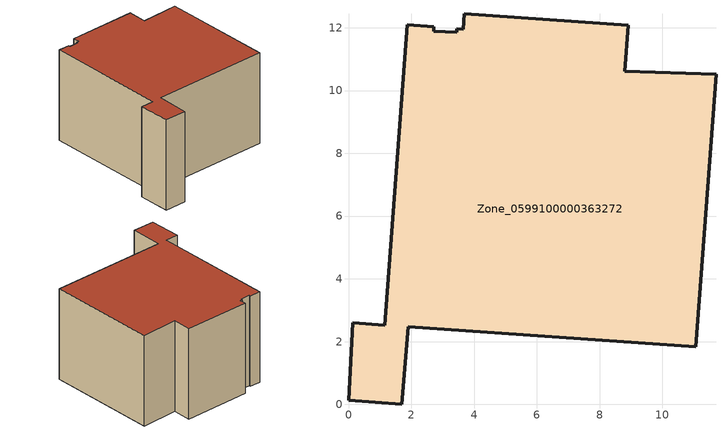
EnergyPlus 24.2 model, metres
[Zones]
Zone_0599100000363272
 floor ground (C_G): 1.69,0 0,0.13 0.14,2.6 1.16,2.53 1.87,12.09 2.72,12.03 2.71,11.89 3.46,11.86 3.46,11.97 3.66,11.96 3.69,12.45 8.91,12.07 8.8,10.62 11.71,10.52 11.07,1.83 1.91,2.47 z0
 wall outside (C_F): 1.16,2.53 0.14,2.6 0,0.13 1.69,0 1.91,2.47 11.07,1.83 11.71,10.52 8.8,10.62 8.91,12.07 3.69,12.45 3.66,11.96 3.46,11.97 3.46,11.86 2.71,11.89 2.72,12.03 1.87,12.09 1.16,2.53 z0:7.16
 roof outside (C_R): 2.71,11.89 2.72,12.03 1.87,12.09 1.16,2.53 0.14,2.6 0,0.13 1.69,0 1.91,2.47 11.07,1.83 11.71,10.52 8.8,10.62 8.91,12.07 3.69,12.45 3.66,11.96 3.46,11.97 3.46,11.86 z7.16
[BUILDING]
Pand.0599100000363272: North Axis=0; Terrain=City; Loads Convergence Tolerance Value=0.04; Temperature Convergence Tolerance Value=0.4; Solar Distribution=FullExterior; Maximum Number of Warmup Days=25; Minimum Number of Warmup Days=1
[Site:Location]
Rotterdam.The.Hague.AP_ZH_NLD Design_Conditions: Latitude=51.96; Longitude=4.45; Time Zone=1; Elevation=-4.5
[SITE:GROUNDTEMPERATURE:BUILDINGSURFACE]
18, 18, 18, 18, 18, 18, 18, 18, 18, 18, 18, 18
[MATERIAL] Thermal Absorptance=0.9; Solar Absorptance=0.7; Visible Absorptance=0.7
Name | Roughness | Thickness | Conductivity | Density | Specific Heat
G.TI.1992-2005 | MediumSmooth | 0.15 | 0.06 | 540 | 1210
F.TI.1992-2005 | Rough | 0.3 | 0.12 | 1920 | 840
R.TI.1992-2005 | MediumRough | 0.2 | 0.08 | 1500 | 1000
[CONSTRUCTION]
C_G: G.TI.1992-2005
C_F: F.TI.1992-2005
C_R: R.TI.1992-2005
[ZONE]
Zone_0599100000363272: Type=1; Multiplier=1; Ceiling Height=Autocalculate; Volume=Autocalculate; Floor Area=autocalculate; Part of Total Floor Area=Yes
[ZONEINFILTRATION:DESIGNFLOWRATE]
Infil_Zone_0599100000363272: Zone or ZoneList or Space or SpaceList=Zone_0599100000363272; Schedule=AlwaysOn; Design Flow Rate Calculation Method=Flow/Area; Flow Rate per Floor Area=0.0015; Constant Term Coefficient=1; Temperature Term Coefficient=0; Velocity Term Coefficient=0; Velocity Squared Term Coefficient=0
[HVACTEMPLATE:ZONE:IDEALLOADSAIRSYSTEM]
Zone_0599100000363272: Maximum Heating Supply Air Temperature=50; Minimum Cooling Supply Air Temperature=13; Maximum Heating Supply Air Humidity Ratio=0.0156; Minimum Cooling Supply Air Humidity Ratio=0.0077; Heating Limit=NoLimit; Cooling Limit=NoLimit; Dehumidification Control Type=ConstantSensibleHeatRatio; Cooling Sensible Heat Ratio=0.7; Dehumidification Setpoint=60; Humidification Control Type=None; Humidification Setpoint=30; Outdoor Air Method=None; Outdoor Air Flow Rate per Person=0.00944; Outdoor Air Flow Rate per Zone Floor Area=0; Outdoor Air Flow Rate per Zone=0; Demand Controlled Ventilation Type=None; Outdoor Air Economizer Type=NoEconomizer; Heat Recovery Type=None; Sensible Heat Recovery Effectiveness=0.7; Latent Heat Recovery Effectiveness=0.65
[ZONECONTROL:THERMOSTAT]
ThermostatControl_Zone_0599100000363272: Zone or ZoneList=Zone_0599100000363272; Control Type Schedule=DualSetpointControlType; Control 1=Thermostat_Zone_0599100000363272; Temperature Difference Between Cutout And Setpoint=0
[THERMOSTATSETPOINT:DUALSETPOINT]
Thermostat_Zone_0599100000363272: Heating Setpoint Temperature Schedule=HeatingSetpoint_Zone_0599100000363272; Cooling Setpoint Temperature Schedule=CoolingSetpoint_Zone_0599100000363272
[SCHEDULE:COMPACT]
HeatingSetpoint_Zone_0599100000363272: Through: 12/31, For: AllDays, Until: 24:00, 21
CoolingSetpoint_Zone_0599100000363272: Through: 12/31, For: AllDays, Until: 24:00, 24
DualSetpointControlType: Through: 12/31, For: AllDays, Until: 24:00, 4
AlwaysOn: Through: 12/31, For: AllDays, Until: 24:00, 1
